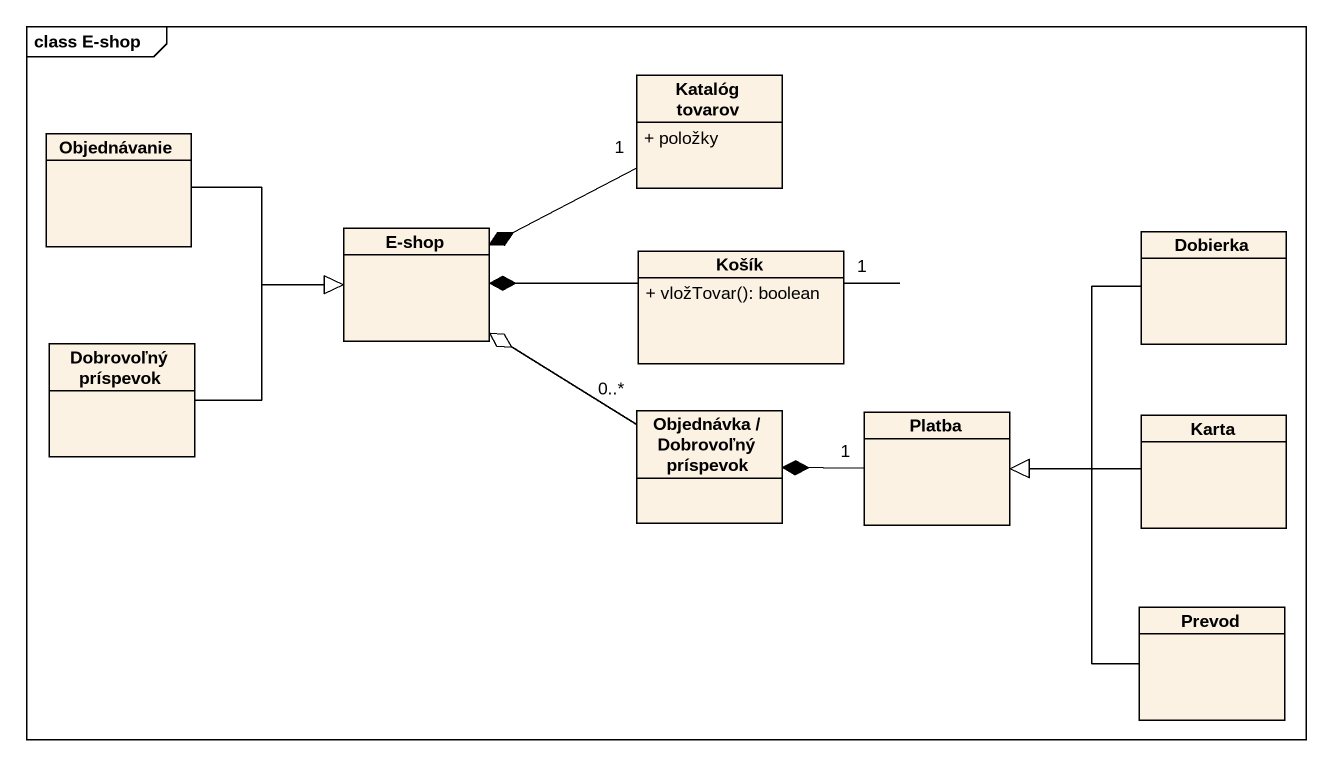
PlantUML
@startuml
mainframe class E-shop
hide circle
hide empty members
skinparam classAttributeIconSize 0
class "Katalóg tovarov" as Katalóg_tovarov {
  + položky
}
class Objednávanie
class "E-shop" as E_shop
class Dobierka
class Košík {
  + vložTovar(): boolean
}
class "Dobrovoľný príspevok" as Dobrovoľný_príspevok
class "Objednávka / Dobrovoľný príspevok" as Objednávka_Dobrovoľný
class Platba
class Karta
class Prevod
Katalóg_tovarov "1" -left-* E_shop
Objednávanie -right-> E_shop
Dobierka --> Platba
Košík "1" -left-* E_shop
Dobrovoľný_príspevok -right-|> E_shop
Objednávka_Dobrovoľný "0..*" -up-o E_shop
Platba "1" -left-* Objednávka_Dobrovoľný
Karta -left-> Platba
Prevod -up-|> Platba
@enduml
